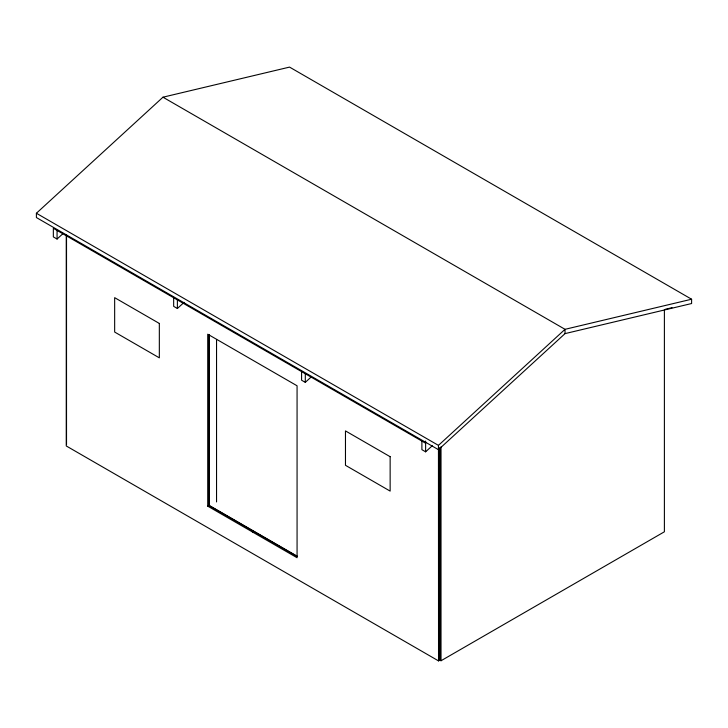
<?xml version="1.0" encoding="UTF-8"?>
<svg xmlns="http://www.w3.org/2000/svg" width="728" height="728" viewBox="0 0 728 728"><rect width="100%" height="100%" fill="white"/><g stroke="black" fill="none" stroke-linecap="round" stroke-linejoin="round"><path stroke-width="1.09" d="M36.4 213.258L162.972 97.197L289.544 67.103L691.6 299.226L691.6 303.531L565.028 333.615L438.456 449.686L36.4 217.554L36.4 213.258L438.456 445.381L438.538 660.897L439.657 660.25L439.657 447.684M425.616 443.225L53.344 228.292L53.344 236.891L57.066 239.039L62.908 233.688M173.664 297.752L173.664 306.351L177.386 308.499L184.066 302.384M301.583 371.608L301.583 380.207L305.305 382.355L311.138 377.004M421.894 441.068L421.894 449.667L425.616 451.815L432.296 445.7M438.456 445.381L565.028 329.32L691.6 299.226M207.726 506.142L297.07 557.73L297.07 385.785L207.726 334.197L207.726 506.142L208.845 505.496L297.215 556.52M252.398 531.931L253.517 531.294M439.903 448.357L439.903 660.105L441.022 660.751L664.391 531.786L664.391 309.855M665.401 309.254L672.035 307.68M162.972 97.197L565.028 329.32L565.028 333.615M208.472 504.986L297.106 556.165M438.538 660.897L66.266 445.964L66.266 235.672M441.022 446.737L441.022 660.751M425.616 441.068L425.616 451.815M305.305 373.755L305.305 382.355M216.544 339.439L216.544 501.947M209.1 334.643L209.1 506.242M208.845 334.68L208.845 505.496M177.386 299.909L177.386 308.499M66.521 235.044L66.521 444.526M57.066 230.439L57.066 239.039M159.332 323.45L114.66 297.661L114.66 332.05L159.332 357.839L159.332 323.45M390.144 456.711L345.472 430.912L345.472 465.301L390.144 491.1L390.144 456.711"/></g></svg>
